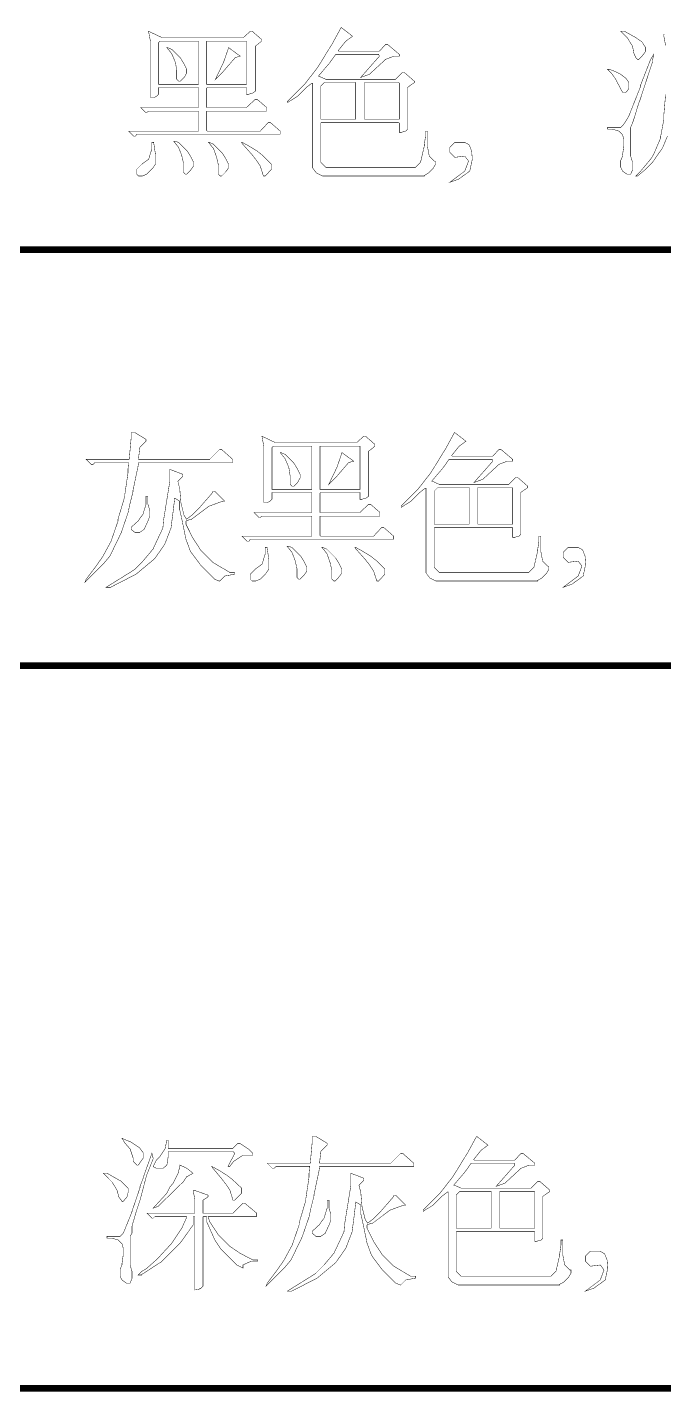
# Model space of a CAD drawing. Extents: x 94 to 452, y -72 to 1042.
# Drawn here: x 222.13 to 236.14, y 291.86 to 321.86 of the extents above; entities that cross this region are included whole.
import ezdxf

# ---------------------------------------------------------------- set-up
doc = ezdxf.new("R2010")
doc.units = 0
doc.header["$MEASUREMENT"] = 0
doc.layers.add('TREE_LAYER', color=7, linetype='Continuous')

msp = doc.modelspace()

# ---------------------------------------------------------------- linework, layer by layer
at = {"layer": 'TREE_LAYER'}
for points, const_width, elevation in [([(224.799597, 321.776656), (224.799597, 321.776656), (224.799597, 321.76293), (224.840773, 321.543322), (224.840773, 320.321754), (224.923126, 320.321754), (224.978028, 320.349205), (225.019204, 320.390381), (225.019204, 320.527636), (225.019204, 320.541362), (225.897636, 320.541362), (225.897636, 320.527636), (225.897636, 320.102146), (225.897636, 320.102146), (224.621165, 320.102146), (224.730969, 319.992342), (224.75842, 319.992342), (224.799597, 320.019793), (225.897636, 320.019793), (225.897636, 320.019793), (225.897636, 319.594303), (225.897636, 319.580577), (224.360381, 319.580577), (224.470185, 319.470773), (224.511361, 319.470773), (224.538812, 319.51195), (227.695675, 319.51195), (227.695675, 319.580577), (227.476067, 319.772734), (227.434891, 319.772734), (227.256459, 319.580577), (226.089793, 319.580577), (226.076067, 319.594303), (226.076067, 320.019793), (226.089793, 320.019793), (227.393714, 320.019793), (227.393714, 320.102146), (227.187832, 320.280577), (227.146655, 320.280577), (226.954499, 320.102146), (226.089793, 320.102146), (226.076067, 320.102146), (226.076067, 320.527636), (226.089793, 320.541362), (226.954499, 320.541362), (226.954499, 320.527636), (226.954499, 320.390381), (226.995675, 320.390381), (227.091753, 320.417832), (227.146655, 320.459009), (227.146655, 321.447244), (227.28391, 321.557048), (227.28391, 321.557048), (227.28391, 321.598224), (227.078028, 321.776656), (227.036851, 321.776656), (226.885871, 321.639401), (225.087832, 321.639401), (224.799597, 321.776656), (224.799597, 321.776656)], 0.01, 53), ([(229.040773, 321.859009), (229.027048, 321.845283), (229.013322, 321.817832), (228.848616, 321.515871), (228.519204, 320.980577), (228.230969, 320.609989), (227.860381, 320.239401), (227.860381, 320.21195), (228.079989, 320.349205), (228.272146, 320.541362), (228.395675, 320.63744), (228.4094, 320.63744), (228.4094, 320.63744), (228.4094, 318.784499), (228.4094, 318.770773), (228.491753, 318.660969), (228.629008, 318.592342), (230.866263, 318.592342), (230.866263, 318.606067), (230.962342, 318.660969), (231.05842, 318.757048), (231.113322, 318.853126), (231.113322, 318.921754), (231.085871, 318.921754), (230.976067, 319.031558), (230.934891, 319.251165), (230.934891, 319.580577), (230.893714, 319.580577), (230.893714, 319.470773), (230.866263, 319.278616), (230.866263, 319.251165), (230.78391, 318.894303), (230.674106, 318.784499), (228.697636, 318.784499), (228.587832, 318.894303), (228.587832, 319.759009), (228.601557, 319.772734), (230.303518, 319.772734), (230.317244, 319.759009), (230.317244, 319.553126), (230.35842, 319.553126), (230.454499, 319.580577), (230.495675, 319.621754), (230.495675, 320.541362), (230.63293, 320.63744), (230.646655, 320.651165), (230.646655, 320.678616), (230.427048, 320.870773), (230.385871, 320.870773), (230.234891, 320.719793), (228.697636, 320.719793), (228.546655, 320.78842), (228.53293, 320.78842), (228.779989, 321.076656), (228.917244, 321.268813), (229.864302, 321.268813), (229.878028, 321.227636), (229.466263, 320.760969), (229.65842, 320.829597), (230.015283, 321.159009), (230.193714, 321.227636), (230.317244, 321.227636), (230.317244, 321.268813), (230.056459, 321.48842), (230.015283, 321.48842), (229.878028, 321.33744), (228.985871, 321.33744), (228.972146, 321.351165), (229.136851, 321.557048), (229.287832, 321.666852), (229.040773, 321.859009), (229.040773, 321.859009)], 0.01, 53), ([(235.272146, 321.776656), (235.189793, 321.776656), (235.340773, 321.625675), (235.450577, 321.447244), (235.478028, 321.296264), (235.519204, 321.200185), (235.560381, 321.159009), (235.587832, 321.159009), (235.670185, 321.241362), (235.738812, 321.33744), (235.738812, 321.419793), (235.656459, 321.543322), (235.519204, 321.639401), (235.272146, 321.776656), (235.272146, 321.776656)], 0.01, 53), ([(236.150577, 321.708028), (236.136851, 321.708028), (236.136851, 321.680577), (236.178028, 321.460969)], 0.01, 53), ([(225.046655, 321.557048), (225.060381, 321.557048), (225.897636, 321.557048), (225.897636, 321.557048), (225.897636, 320.609989), (225.897636, 320.609989), (225.019204, 320.609989), (225.019204, 320.609989), (225.019204, 321.529597), (225.046655, 321.557048), (225.046655, 321.557048)], 0.01, 53), ([(225.211361, 321.419793), (225.197636, 321.419793), (225.30744, 321.282538), (225.389793, 321.090381), (225.417244, 320.91195), (225.417244, 320.719793), (225.45842, 320.678616), (225.499597, 320.678616), (225.58195, 320.760969), (225.636851, 320.857048), (225.636851, 320.939401), (225.568224, 321.076656), (225.499597, 321.18646), (225.30744, 321.378616), (225.211361, 321.419793), (225.211361, 321.419793)], 0.01, 53), ([(226.076067, 321.557048), (226.089793, 321.557048), (226.954499, 321.557048), (226.954499, 321.557048), (226.954499, 320.609989), (226.954499, 320.609989), (226.089793, 320.609989), (226.076067, 320.609989), (226.076067, 321.557048), (226.076067, 321.557048)], 0.01, 53), ([(226.556459, 321.419793), (226.556459, 321.406067), (226.446655, 321.090381), (226.268224, 320.719793), (226.446655, 320.898224), (226.70744, 321.200185), (226.817244, 321.227636), (226.556459, 321.419793), (226.556459, 321.419793)], 0.01, 53), ([(235.917244, 321.268813), (235.848616, 321.159009), (235.629008, 320.596264), (235.629008, 320.568813), (235.368224, 319.909989), (235.25842, 319.731558), (235.189793, 319.66293), (234.901557, 319.66293), (234.901557, 319.621754), (235.011361, 319.621754), (235.148616, 319.580577), (235.230969, 319.498224), (235.25842, 319.402146), (235.25842, 319.251165), (235.230969, 319.059009), (235.230969, 319.031558), (235.189793, 318.935479), (235.189793, 318.784499), (235.230969, 318.702146), (235.327048, 318.633518), (235.4094, 318.633518), (235.450577, 318.729597), (235.450577, 318.894303), (235.4094, 319.031558), (235.4094, 319.66293), (235.450577, 319.759009), (235.491753, 319.882538), (235.587832, 320.198224), (235.615283, 320.266852), (235.889793, 321.104107), (235.889793, 321.131558), (235.917244, 321.268813), (235.917244, 321.268813)], 0.01, 53), ([(234.942734, 320.939401), (234.901557, 320.939401), (234.98391, 320.857048), (235.079989, 320.719793), (235.230969, 320.431558), (235.299597, 320.431558), (235.340773, 320.472734), (235.368224, 320.527636), (235.368224, 320.651165), (235.299597, 320.747244), (235.189793, 320.829597), (235.052538, 320.898224), (234.942734, 320.939401), (234.942734, 320.939401)], 0.01, 53), ([(228.656459, 320.63744), (228.670185, 320.651165), (229.356459, 320.651165), (229.356459, 320.63744), (229.356459, 319.841362), (229.356459, 319.841362), (228.601557, 319.841362), (228.587832, 319.841362), (228.587832, 320.568813), (228.656459, 320.63744), (228.656459, 320.63744)], 0.01, 53), ([(229.548616, 320.63744), (229.548616, 320.651165), (230.303518, 320.651165), (230.317244, 320.63744), (230.317244, 319.841362), (230.303518, 319.841362), (229.548616, 319.841362), (229.548616, 319.841362), (229.548616, 320.63744), (229.548616, 320.63744)], 0.01, 53), ([(236.178028, 320.390381), (236.136851, 319.909989), (236.136851, 319.827636), (236.068224, 319.457048), (236.068224, 319.429597), (235.917244, 319.072734), (235.848616, 318.96293), (235.629008, 318.702146), (235.519204, 318.592342), (235.560381, 318.592342), (235.725087, 318.729597), (235.889793, 318.894303), (236.1094, 319.209989), (236.219204, 319.470773)], 0.01, 53), ([(224.9094, 319.333518), (224.868224, 319.333518), (224.868224, 319.182538), (224.799597, 318.96293), (224.648616, 318.853126), (224.538812, 318.743322), (224.538812, 318.633518), (224.579989, 318.592342), (224.662342, 318.592342), (224.75842, 318.633518), (224.88195, 318.757048), (224.950577, 318.853126), (224.950577, 319.059009), (224.9094, 319.333518), (224.9094, 319.333518)], 0.01, 53), ([(225.362342, 319.360969), (225.348616, 319.360969), (225.45842, 319.223714), (225.527048, 319.045283), (225.568224, 318.866852), (225.568224, 318.674695), (225.6094, 318.633518), (225.636851, 318.633518), (225.719204, 318.715871), (225.787832, 318.81195), (225.787832, 318.894303), (225.719204, 319.031558), (225.650577, 319.141362), (225.45842, 319.333518), (225.362342, 319.360969), (225.362342, 319.360969)], 0.01, 53), ([(226.130969, 319.333518), (226.117244, 319.333518), (226.227048, 319.196264), (226.295675, 319.004107), (226.336851, 318.825675), (226.336851, 318.633518), (226.378028, 318.592342), (226.405479, 318.592342), (226.487832, 318.674695), (226.556459, 318.770773), (226.556459, 318.853126), (226.487832, 318.990381), (226.419204, 319.100185), (226.227048, 319.292342), (226.130969, 319.333518), (226.130969, 319.333518)], 0.01, 53), ([(226.85842, 319.333518), (226.844695, 319.333518), (226.85842, 319.306067), (227.078028, 319.059009), (227.174106, 318.935479), (227.256459, 318.81195), (227.325087, 318.592342), (227.366263, 318.592342), (227.503518, 318.743322), (227.503518, 318.853126), (227.311361, 319.045283), (227.187832, 319.141362), (227.0094, 319.251165), (226.85842, 319.333518), (226.85842, 319.333518)], 0.01, 53), ([(231.75842, 319.333518), (231.538812, 319.333518), (231.429008, 319.223714), (231.429008, 319.113911), (231.538812, 319.004107), (231.75842, 319.031558), (231.840773, 318.921754), (231.75842, 318.702146), (231.429008, 318.455087), (231.621165, 318.523714), (231.868224, 318.702146), (231.923126, 318.96293), (231.9094, 319.141362), (231.854499, 319.278616), (231.75842, 319.333518), (231.75842, 319.333518)], 0.01, 53), ([(221.22612, 316.973356), (399.22612, 316.973356)], 0.15, 178), ([(224.495139, 312.952109), (224.412786, 312.952109), (224.412786, 312.814855), (224.37161, 312.361913), (223.424551, 312.361913), (223.534355, 312.252109), (223.575531, 312.252109), (223.616708, 312.293286), (224.357884, 312.293286), (224.357884, 312.27956), (224.344159, 312.142306), (224.344159, 312.059953), (224.275531, 311.593286), (224.275531, 311.552109), (224.124551, 311.044266), (224.124551, 311.00309), (223.97357, 310.563874), (223.795139, 310.234462), (223.644159, 310.014855), (223.424551, 309.726619), (223.3971, 309.657992), (223.808864, 310.069757), (223.946119, 310.234462), (224.193178, 310.742306), (224.344159, 311.181521), (224.385335, 311.373678), (224.453962, 311.648188), (224.453962, 311.675639), (224.563766, 312.197208), (224.577492, 312.293286), (226.650041, 312.293286), (226.650041, 312.361913), (226.402982, 312.581521), (226.361806, 312.581521), (226.142198, 312.361913), (224.577492, 312.361913), (224.577492, 312.389364), (224.604943, 312.622698), (224.742198, 312.759953), (224.742198, 312.801129), (224.495139, 312.952109), (224.495139, 312.952109)], 0.01, 54), ([(227.295139, 312.869757), (227.295139, 312.869757), (227.295139, 312.856031), (227.336315, 312.636423), (227.336315, 311.414855), (227.418668, 311.414855), (227.47357, 311.442306), (227.514747, 311.483482), (227.514747, 311.620737), (227.514747, 311.634462), (228.393178, 311.634462), (228.393178, 311.620737), (228.393178, 311.195247), (228.393178, 311.195247), (227.116708, 311.195247), (227.226511, 311.085443), (227.253962, 311.085443), (227.295139, 311.112894), (228.393178, 311.112894), (228.393178, 311.112894), (228.393178, 310.687404), (228.393178, 310.673678), (226.855923, 310.673678), (226.965727, 310.563874), (227.006904, 310.563874), (227.034355, 310.605051), (230.191217, 310.605051), (230.191217, 310.673678), (229.97161, 310.865835), (229.930433, 310.865835), (229.752002, 310.673678), (228.585335, 310.673678), (228.57161, 310.687404), (228.57161, 311.112894), (228.585335, 311.112894), (229.889257, 311.112894), (229.889257, 311.195247), (229.683374, 311.373678), (229.642198, 311.373678), (229.450041, 311.195247), (228.585335, 311.195247), (228.57161, 311.195247), (228.57161, 311.620737), (228.585335, 311.634462), (229.450041, 311.634462), (229.450041, 311.620737), (229.450041, 311.483482), (229.491217, 311.483482), (229.587296, 311.510933), (229.642198, 311.552109), (229.642198, 312.540345), (229.779453, 312.650149), (229.779453, 312.650149), (229.779453, 312.691325), (229.57357, 312.869757), (229.532394, 312.869757), (229.381413, 312.732502), (227.583374, 312.732502), (227.295139, 312.869757), (227.295139, 312.869757)], 0.01, 54), ([(231.536315, 312.952109), (231.52259, 312.938384), (231.508864, 312.910933), (231.344159, 312.608972), (231.014747, 312.073678), (230.726511, 311.70309), (230.355923, 311.332502), (230.355923, 311.305051), (230.575531, 311.442306), (230.767688, 311.634462), (230.891217, 311.730541), (230.904943, 311.730541), (230.904943, 311.730541), (230.904943, 309.8776), (230.904943, 309.863874), (230.987296, 309.75407), (231.124551, 309.685443), (233.361806, 309.685443), (233.361806, 309.699168), (233.457884, 309.75407), (233.553962, 309.850149), (233.608864, 309.946227), (233.608864, 310.014855), (233.581413, 310.014855), (233.47161, 310.124658), (233.430433, 310.344266), (233.430433, 310.673678), (233.389257, 310.673678), (233.389257, 310.563874), (233.361806, 310.371717), (233.361806, 310.344266), (233.279453, 309.987404), (233.169649, 309.8776), (231.193178, 309.8776), (231.083374, 309.987404), (231.083374, 310.852109), (231.0971, 310.865835), (232.79906, 310.865835), (232.812786, 310.852109), (232.812786, 310.646227), (232.853962, 310.646227), (232.950041, 310.673678), (232.991217, 310.714855), (232.991217, 311.634462), (233.128472, 311.730541), (233.142198, 311.744266), (233.142198, 311.771717), (232.92259, 311.963874), (232.881413, 311.963874), (232.730433, 311.812894), (231.193178, 311.812894), (231.042198, 311.881521), (231.028472, 311.881521), (231.275531, 312.169757), (231.412786, 312.361913), (232.359845, 312.361913), (232.37357, 312.320737), (231.961806, 311.85407), (232.153962, 311.922698), (232.510825, 312.252109), (232.689257, 312.320737), (232.812786, 312.320737), (232.812786, 312.361913), (232.552002, 312.581521), (232.510825, 312.581521), (232.37357, 312.430541), (231.481413, 312.430541), (231.467688, 312.444266), (231.632394, 312.650149), (231.783374, 312.759953), (231.536315, 312.952109), (231.536315, 312.952109)], 0.01, 54), ([(227.542198, 312.650149), (227.555923, 312.650149), (228.393178, 312.650149), (228.393178, 312.650149), (228.393178, 311.70309), (228.393178, 311.70309), (227.514747, 311.70309), (227.514747, 311.70309), (227.514747, 312.622698), (227.542198, 312.650149), (227.542198, 312.650149)], 0.01, 54), ([(227.706904, 312.512894), (227.693178, 312.512894), (227.802982, 312.375639), (227.885335, 312.183482), (227.912786, 312.005051), (227.912786, 311.812894), (227.953962, 311.771717), (227.995139, 311.771717), (228.077492, 311.85407), (228.132394, 311.950149), (228.132394, 312.032502), (228.063766, 312.169757), (227.995139, 312.27956), (227.802982, 312.471717), (227.706904, 312.512894), (227.706904, 312.512894)], 0.01, 54), ([(228.57161, 312.650149), (228.585335, 312.650149), (229.450041, 312.650149), (229.450041, 312.650149), (229.450041, 311.70309), (229.450041, 311.70309), (228.585335, 311.70309), (228.57161, 311.70309), (228.57161, 312.650149), (228.57161, 312.650149)], 0.01, 54), ([(229.052002, 312.512894), (229.052002, 312.499168), (228.942198, 312.183482), (228.763766, 311.812894), (228.942198, 311.991325), (229.202982, 312.293286), (229.312786, 312.320737), (229.052002, 312.512894), (229.052002, 312.512894)], 0.01, 54), ([(225.263766, 312.142306), (225.263766, 312.142306), (225.263766, 311.867796), (225.126511, 311.016815), (225.112786, 310.852109), (224.893178, 310.385443), (224.67357, 310.124658), (224.481413, 309.932502), (223.863766, 309.548188), (223.959845, 309.548188), (224.52259, 309.836423), (224.934355, 310.17956), (225.153962, 310.495247), (225.291217, 310.852109), (225.332394, 311.167796), (225.37357, 311.510933), (225.483374, 311.442306), (225.483374, 311.250149), (225.524551, 311.071717), (225.620629, 310.605051), (225.716708, 310.344266), (225.744159, 310.30309), (225.950041, 310.02858), (226.252002, 309.726619), (226.34808, 309.685443), (226.361806, 309.685443), (226.47161, 309.795247), (226.691217, 309.836423), (226.691217, 309.8776), (226.581413, 309.8776), (226.210825, 310.097208), (225.950041, 310.357992), (225.77161, 310.632502), (225.620629, 310.934462), (225.620629, 311.00309), (225.634355, 311.016815), (225.744159, 311.044266), (226.128472, 311.332502), (226.430433, 311.442306), (226.47161, 311.442306), (226.252002, 311.661913), (226.210825, 311.661913), (226.210825, 311.634462), (225.92259, 311.305051), (225.757884, 311.140345), (225.634355, 311.044266), (225.579453, 311.126619), (225.510825, 311.401129), (225.483374, 311.716815), (225.442198, 311.881521), (225.442198, 311.881521), (225.552002, 311.991325), (225.552002, 312.032502), (225.263766, 312.142306), (225.263766, 312.142306)], 0.01, 54), ([(224.783374, 311.552109), (224.742198, 311.552109), (224.742198, 311.373678), (224.67357, 311.15407), (224.563766, 311.00309), (224.412786, 310.865835), (224.412786, 310.824658), (224.495139, 310.756031), (224.604943, 310.756031), (224.701021, 310.824658), (224.783374, 311.00309), (224.824551, 311.112894), (224.824551, 311.236423), (224.783374, 311.373678), (224.783374, 311.552109), (224.783374, 311.552109)], 0.01, 54), ([(231.152002, 311.730541), (231.165727, 311.744266), (231.852002, 311.744266), (231.852002, 311.730541), (231.852002, 310.934462), (231.852002, 310.934462), (231.0971, 310.934462), (231.083374, 310.934462), (231.083374, 311.661913), (231.152002, 311.730541), (231.152002, 311.730541)], 0.01, 54), ([(232.044159, 311.730541), (232.044159, 311.744266), (232.79906, 311.744266), (232.812786, 311.730541), (232.812786, 310.934462), (232.79906, 310.934462), (232.044159, 310.934462), (232.044159, 310.934462), (232.044159, 311.730541), (232.044159, 311.730541)], 0.01, 54), ([(227.404943, 310.426619), (227.363766, 310.426619), (227.363766, 310.275639), (227.295139, 310.056031), (227.144159, 309.946227), (227.034355, 309.836423), (227.034355, 309.726619), (227.075531, 309.685443), (227.157884, 309.685443), (227.253962, 309.726619), (227.377492, 309.850149), (227.446119, 309.946227), (227.446119, 310.152109), (227.404943, 310.426619), (227.404943, 310.426619)], 0.01, 54), ([(227.857884, 310.45407), (227.844159, 310.45407), (227.953962, 310.316815), (228.02259, 310.138384), (228.063766, 309.959953), (228.063766, 309.767796), (228.104943, 309.726619), (228.132394, 309.726619), (228.214747, 309.808972), (228.283374, 309.905051), (228.283374, 309.987404), (228.214747, 310.124658), (228.146119, 310.234462), (227.953962, 310.426619), (227.857884, 310.45407), (227.857884, 310.45407)], 0.01, 54), ([(228.626511, 310.426619), (228.612786, 310.426619), (228.72259, 310.289364), (228.791217, 310.097208), (228.832394, 309.918776), (228.832394, 309.726619), (228.87357, 309.685443), (228.901021, 309.685443), (228.983374, 309.767796), (229.052002, 309.863874), (229.052002, 309.946227), (228.983374, 310.083482), (228.914747, 310.193286), (228.72259, 310.385443), (228.626511, 310.426619), (228.626511, 310.426619)], 0.01, 54), ([(229.353962, 310.426619), (229.340237, 310.426619), (229.353962, 310.399168), (229.57357, 310.152109), (229.669649, 310.02858), (229.752002, 309.905051), (229.820629, 309.685443), (229.861806, 309.685443), (229.99906, 309.836423), (229.99906, 309.946227), (229.806904, 310.138384), (229.683374, 310.234462), (229.504943, 310.344266), (229.353962, 310.426619), (229.353962, 310.426619)], 0.01, 54), ([(234.253962, 310.426619), (234.034355, 310.426619), (233.924551, 310.316815), (233.924551, 310.207011), (234.034355, 310.097208), (234.253962, 310.124658), (234.336315, 310.014855), (234.253962, 309.795247), (233.924551, 309.548188), (234.116708, 309.616815), (234.363766, 309.795247), (234.418668, 310.056031), (234.404943, 310.234462), (234.350041, 310.371717), (234.253962, 310.426619), (234.253962, 310.426619)], 0.01, 54), ([(221.22612, 307.823654), (399.22612, 307.823654)], 0.15, 178), ([(224.212166, 297.430341), (224.212166, 297.430341), (224.280794, 297.320537), (224.390597, 297.197007), (224.459225, 296.991125), (224.459225, 296.922497), (224.541578, 296.840145), (224.569029, 296.840145), (224.678833, 296.991125), (224.678833, 297.100929), (224.678833, 297.114654), (224.59648, 297.224458), (224.390597, 297.361713), (224.335696, 297.375439), (224.212166, 297.430341), (224.212166, 297.430341)], 0.01, 55), ([(225.227852, 297.389164), (225.200401, 297.389164), (225.159225, 297.197007), (225.049421, 297.032301), (224.967068, 296.949948), (224.898441, 296.812694), (224.912166, 296.798968), (224.967068, 296.771517), (225.118048, 296.771517), (225.200401, 296.840145), (225.227852, 297.018576), (225.227852, 297.046027), (225.227852, 297.12838), (225.241578, 297.142105), (226.655303, 297.142105), (226.69648, 297.100929), (226.545499, 296.812694), (226.586676, 296.812694), (226.669029, 296.922497), (226.874911, 297.059752), (227.094519, 297.059752), (227.094519, 297.100929), (227.012166, 297.183282), (226.806284, 297.320537), (226.765107, 297.320537), (226.655303, 297.210733), (225.241578, 297.210733), (225.227852, 297.210733), (225.227852, 297.389164), (225.227852, 297.389164)], 0.01, 55), ([(228.480794, 297.471517), (228.398441, 297.471517), (228.398441, 297.334262), (228.357264, 296.881321), (227.410205, 296.881321), (227.520009, 296.771517), (227.561186, 296.771517), (227.602362, 296.812694), (228.343539, 296.812694), (228.343539, 296.798968), (228.329813, 296.661713), (228.329813, 296.57936), (228.261186, 296.112694), (228.261186, 296.071517), (228.110205, 295.563674), (228.110205, 295.522497), (227.959225, 295.083282), (227.780794, 294.75387), (227.629813, 294.534262), (227.410205, 294.246027), (227.382754, 294.177399), (227.794519, 294.589164), (227.931774, 294.75387), (228.178833, 295.261713), (228.329813, 295.700929), (228.37099, 295.893086), (228.439617, 296.167596), (228.439617, 296.195046), (228.549421, 296.716615), (228.563147, 296.812694), (230.635696, 296.812694), (230.635696, 296.881321), (230.388637, 297.100929), (230.34746, 297.100929), (230.127852, 296.881321), (228.563147, 296.881321), (228.563147, 296.908772), (228.590597, 297.142105), (228.727852, 297.27936), (228.727852, 297.320537), (228.480794, 297.471517), (228.480794, 297.471517)], 0.01, 55), ([(232.02197, 297.471517), (232.008245, 297.457792), (231.994519, 297.430341), (231.829813, 297.12838), (231.500401, 296.593086), (231.212166, 296.222497), (230.841578, 295.851909), (230.841578, 295.824458), (231.061186, 295.961713), (231.253343, 296.15387), (231.376872, 296.249948), (231.390597, 296.249948), (231.390597, 296.249948), (231.390597, 294.397007), (231.390597, 294.383282), (231.47295, 294.273478), (231.610205, 294.20485), (233.84746, 294.20485), (233.84746, 294.218576), (233.943539, 294.273478), (234.039617, 294.369556), (234.094519, 294.465635), (234.094519, 294.534262), (234.067068, 294.534262), (233.957264, 294.644066), (233.916088, 294.863674), (233.916088, 295.193086), (233.874911, 295.193086), (233.874911, 295.083282), (233.84746, 294.891125), (233.84746, 294.863674), (233.765107, 294.506811), (233.655303, 294.397007), (231.678833, 294.397007), (231.569029, 294.506811), (231.569029, 295.371517), (231.582754, 295.385243), (233.284715, 295.385243), (233.298441, 295.371517), (233.298441, 295.165635), (233.339617, 295.165635), (233.435696, 295.193086), (233.476872, 295.234262), (233.476872, 296.15387), (233.614127, 296.249948), (233.627852, 296.263674), (233.627852, 296.291125), (233.408245, 296.483282), (233.367068, 296.483282), (233.216088, 296.332301), (231.678833, 296.332301), (231.527852, 296.400929), (231.514127, 296.400929), (231.761186, 296.689164), (231.898441, 296.881321), (232.845499, 296.881321), (232.859225, 296.840145), (232.44746, 296.373478), (232.639617, 296.442105), (232.99648, 296.771517), (233.174911, 296.840145), (233.298441, 296.840145), (233.298441, 296.881321), (233.037656, 297.100929), (232.99648, 297.100929), (232.859225, 296.949948), (231.967068, 296.949948), (231.953343, 296.963674), (232.118048, 297.169556), (232.269029, 297.27936), (232.02197, 297.471517), (232.02197, 297.471517)], 0.01, 55), ([(224.87099, 297.100929), (224.678833, 296.565635), (224.678833, 296.551909), (224.610205, 296.373478), (224.610205, 296.346027), (224.431774, 295.824458), (224.431774, 295.810733), (224.253343, 295.371517), (224.239617, 295.344066), (224.17099, 295.275439), (223.882754, 295.275439), (223.882754, 295.234262), (223.992558, 295.234262), (224.129813, 295.193086), (224.212166, 295.110733), (224.239617, 295.014654), (224.239617, 294.863674), (224.212166, 294.671517), (224.212166, 294.644066), (224.17099, 294.547988), (224.17099, 294.397007), (224.212166, 294.314654), (224.308245, 294.246027), (224.390597, 294.246027), (224.431774, 294.342105), (224.431774, 294.506811), (224.390597, 294.644066), (224.390597, 295.275439), (224.431774, 295.344066), (224.431774, 295.45387), (224.431774, 295.495046), (224.527852, 295.824458), (224.541578, 295.865635), (224.610205, 296.071517), (224.665107, 296.277399), (224.74746, 296.593086), (224.761186, 296.634262), (224.898441, 296.977399), (224.898441, 296.991125), (224.87099, 297.100929), (224.87099, 297.100929)], 0.01, 55), ([(225.488637, 296.840145), (225.488637, 296.826419), (225.44746, 296.661713), (225.337656, 296.442105), (225.269029, 296.359752), (225.200401, 296.222497), (224.898441, 295.893086), (225.008245, 295.934262), (225.57099, 296.483282), (225.639617, 296.593086), (225.653343, 296.593086), (225.776872, 296.661713), (225.639617, 296.771517), (225.488637, 296.840145), (225.488637, 296.840145)], 0.01, 55), ([(226.188637, 296.812694), (226.188637, 296.812694), (226.202362, 296.785243), (226.408245, 296.538184), (226.504323, 296.414654), (226.586676, 296.291125), (226.655303, 296.071517), (226.69648, 296.071517), (226.84746, 296.222497), (226.84746, 296.332301), (226.641578, 296.524458), (226.518048, 296.620537), (226.339617, 296.730341), (226.188637, 296.812694), (226.188637, 296.812694)], 0.01, 55), ([(223.882754, 296.661713), (223.800401, 296.661713), (223.992558, 296.469556), (224.102362, 296.291125), (224.143539, 296.140145), (224.212166, 296.044066), (224.239617, 296.044066), (224.32197, 296.140145), (224.349421, 296.249948), (224.349421, 296.332301), (224.198441, 296.483282), (223.882754, 296.661713), (223.882754, 296.661713)], 0.01, 55), ([(229.249421, 296.661713), (229.249421, 296.661713), (229.249421, 296.387203), (229.112166, 295.536223), (229.098441, 295.371517), (228.878833, 294.90485), (228.659225, 294.644066), (228.467068, 294.451909), (227.849421, 294.067596), (227.945499, 294.067596), (228.508245, 294.355831), (228.920009, 294.698968), (229.139617, 295.014654), (229.276872, 295.371517), (229.318048, 295.687203), (229.359225, 296.030341), (229.469029, 295.961713), (229.469029, 295.769556), (229.510205, 295.591125), (229.606284, 295.124458), (229.702362, 294.863674), (229.729813, 294.822497), (229.935696, 294.547988), (230.237656, 294.246027), (230.333735, 294.20485), (230.34746, 294.20485), (230.457264, 294.314654), (230.676872, 294.355831), (230.676872, 294.397007), (230.567068, 294.397007), (230.19648, 294.616615), (229.935696, 294.877399), (229.757264, 295.151909), (229.606284, 295.45387), (229.606284, 295.522497), (229.620009, 295.536223), (229.729813, 295.563674), (230.114127, 295.851909), (230.416088, 295.961713), (230.457264, 295.961713), (230.237656, 296.181321), (230.19648, 296.181321), (230.19648, 296.15387), (229.908245, 295.824458), (229.743539, 295.659752), (229.620009, 295.563674), (229.565107, 295.646027), (229.49648, 295.920537), (229.469029, 296.236223), (229.427852, 296.400929), (229.427852, 296.400929), (229.537656, 296.510733), (229.537656, 296.551909), (229.249421, 296.661713), (229.249421, 296.661713)], 0.01, 55), ([(225.790597, 296.291125), (225.776872, 296.291125), (225.776872, 296.277399), (225.818048, 296.085243), (225.818048, 295.783282), (225.818048, 295.783282), (224.761186, 295.783282), (224.87099, 295.673478), (224.898441, 295.673478), (224.939617, 295.714654), (225.625892, 295.714654), (225.639617, 295.700929), (225.529813, 295.45387), (225.310205, 295.124458), (224.994519, 294.781321), (224.74746, 294.561713), (224.651382, 294.506811), (224.569029, 294.424458), (224.651382, 294.424458), (224.651382, 294.438184), (225.076872, 294.712694), (225.502362, 295.138184), (225.776872, 295.522497), (225.776872, 295.700929), (225.790597, 295.714654), (225.818048, 295.700929), (225.818048, 294.095046), (225.900401, 294.108772), (225.955303, 294.136223), (225.99648, 294.177399), (225.99648, 295.700929), (226.010205, 295.714654), (226.065107, 295.714654), (226.078833, 295.700929), (226.078833, 295.591125), (226.257264, 295.193086), (226.394519, 294.987203), (226.737656, 294.644066), (226.874911, 294.575439), (226.874911, 294.644066), (226.902362, 294.657792), (227.053343, 294.726419), (227.204323, 294.726419), (227.204323, 294.75387), (227.094519, 294.75387), (226.806284, 294.90485), (226.586676, 295.055831), (226.325892, 295.316615), (226.14746, 295.591125), (226.106284, 295.700929), (226.120009, 295.714654), (227.176872, 295.714654), (227.176872, 295.783282), (226.916088, 296.00289), (226.874911, 296.00289), (226.655303, 295.783282), (226.010205, 295.783282), (225.99648, 295.783282), (225.99648, 296.071517), (226.106284, 296.140145), (226.106284, 296.15387), (226.106284, 296.181321), (225.790597, 296.291125), (225.790597, 296.291125)], 0.01, 55), ([(231.637656, 296.249948), (231.651382, 296.263674), (232.337656, 296.263674), (232.337656, 296.249948), (232.337656, 295.45387), (232.337656, 295.45387), (231.582754, 295.45387), (231.569029, 295.45387), (231.569029, 296.181321), (231.637656, 296.249948), (231.637656, 296.249948)], 0.01, 55), ([(232.529813, 296.249948), (232.529813, 296.263674), (233.284715, 296.263674), (233.298441, 296.249948), (233.298441, 295.45387), (233.284715, 295.45387), (232.529813, 295.45387), (232.529813, 295.45387), (232.529813, 296.249948), (232.529813, 296.249948)], 0.01, 55), ([(228.769029, 296.071517), (228.727852, 296.071517), (228.727852, 295.893086), (228.659225, 295.673478), (228.549421, 295.522497), (228.398441, 295.385243), (228.398441, 295.344066), (228.480794, 295.275439), (228.590597, 295.275439), (228.686676, 295.344066), (228.769029, 295.522497), (228.810205, 295.632301), (228.810205, 295.755831), (228.769029, 295.893086), (228.769029, 296.071517), (228.769029, 296.071517)], 0.01, 55), ([(234.739617, 294.946027), (234.520009, 294.946027), (234.410205, 294.836223), (234.410205, 294.726419), (234.520009, 294.616615), (234.739617, 294.644066), (234.82197, 294.534262), (234.739617, 294.314654), (234.410205, 294.067596), (234.602362, 294.136223), (234.849421, 294.314654), (234.904323, 294.575439), (234.890597, 294.75387), (234.835696, 294.891125), (234.739617, 294.946027), (234.739617, 294.946027)], 0.01, 55), ([(221.22612, 291.932241), (399.22612, 291.932241)], 0.15, 178)]:
    msp.add_lwpolyline(points, dxfattribs=dict(at, const_width=const_width, elevation=elevation))

doc.saveas('drawing.dxf')
